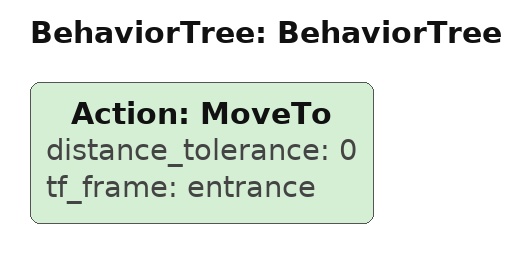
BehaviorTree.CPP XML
<?xml version="1.0"?>
<root main_tree_to_execute="BehaviorTree">
    <BehaviorTree ID="BehaviorTree">
        <Action ID="MoveTo" distance_tolerance="0" tf_frame="entrance"/>
    </BehaviorTree>
</root>
